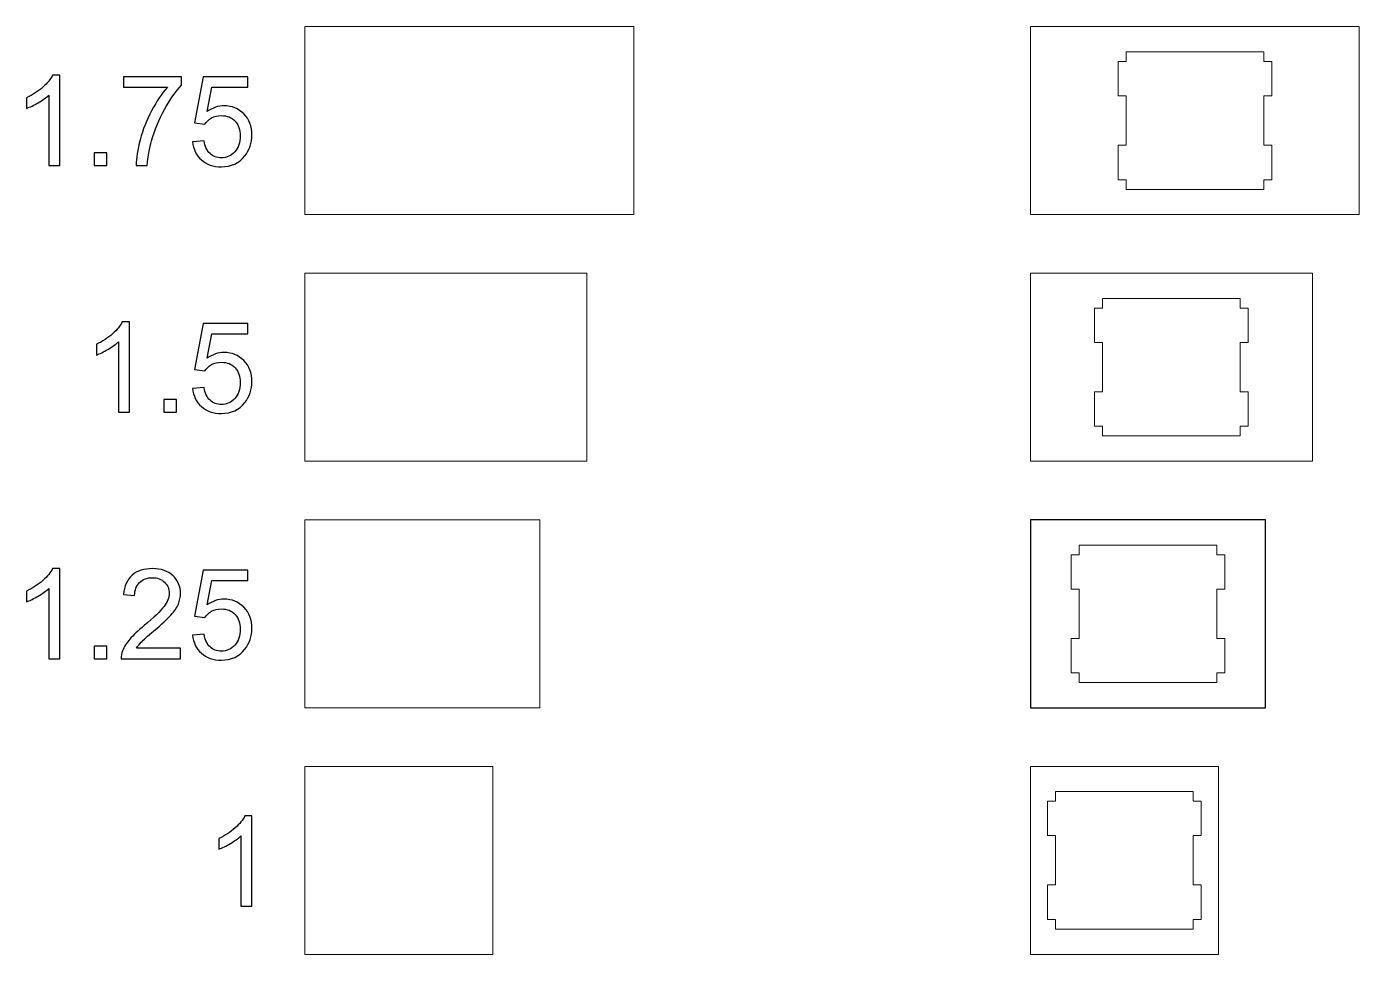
# Model space of a CAD drawing. Header units: millimetres. Extents: x -3 to 616, y -3 to 391.
# Drawn here: x 1 to 136.1, y 191.7 to 285.8 of the extents above; entities that cross this region are included whole.
import ezdxf

# ---------------------------------------------------------------- set-up
doc = ezdxf.new("R2010")
doc.units = ezdxf.units.MM
doc.header["$MEASUREMENT"] = 0
doc.layers.add('Boxes', color=3, linetype='Continuous')
doc.layers.add('Templates', color=7, linetype='Continuous')
doc.layers.add('Cuts', color=7, linetype='Continuous', lineweight=0)

# ---------------------------------------------------------------- blocks, each defined once
blk = doc.blocks.new('Cherry Cutout Hole')
at = {"layer": 'Cuts', "lineweight": 0}
for points in [[(0.8114, 13.9452), (0.8114, 13.9452), (14.7565, 13.9452), (14.7565, 13.9452)], [(0.8114, 12.9665), (0.8114, 12.9665), (0.8114, 13.9452), (0.8114, 13.9452)], [(14.7565, 12.9665), (14.7565, 12.9665), (14.7565, 13.9452), (14.7565, 13.9452)], [(0, 9.4726), (0, 9.4726), (0, 12.9665), (0, 12.9665)], [(0, 12.9665), (0, 12.9665), (0.8114, 12.9665), (0.8114, 12.9665)], [(15.5679, 12.9665), (15.5679, 12.9665), (14.7565, 12.9665), (14.7565, 12.9665)], [(15.5679, 12.9665), (15.5679, 12.9665), (15.5679, 9.4726), (15.5679, 9.4726)], [(0.8114, 9.4726), (0.8114, 9.4726), (0, 9.4726), (0, 9.4726)], [(0.8114, 4.4726), (0.8114, 4.4726), (0.8114, 9.4726), (0.8114, 9.4726)], [(14.7565, 9.4726), (14.7565, 9.4726), (14.7565, 4.4726), (14.7565, 4.4726)], [(14.7565, 9.4726), (14.7565, 9.4726), (15.5679, 9.4726), (15.5679, 9.4726)], [(0, 0.9787), (0, 0.9787), (0, 4.4726), (0, 4.4726)], [(0, 4.4726), (0, 4.4726), (0.8114, 4.4726), (0.8114, 4.4726)], [(15.5679, 4.4726), (15.5679, 4.4726), (14.7565, 4.4726), (14.7565, 4.4726)], [(15.5679, 4.4726), (15.5679, 4.4726), (15.5679, 0.9787), (15.5679, 0.9787)], [(0.8114, 0.9787), (0.8114, 0.9787), (0, 0.9787), (0, 0.9787)], [(0.8114, 0), (0.8114, 0), (0.8114, 0.9787), (0.8114, 0.9787)], [(14.7565, 0), (14.7565, 0), (0.8114, 0), (0.8114, 0)], [(14.7565, 0.9787), (14.7565, 0.9787), (15.5679, 0.9787), (15.5679, 0.9787)], [(14.7565, 0.9787), (14.7565, 0.9787), (14.7565, 0), (14.7565, 0)]]:
    blk.add_open_spline(points, degree=3, dxfattribs=at)
blk = doc.blocks.new('Cherry Cutout 1.25')
at = {"layer": 'Boxes'}
blk.add_lwpolyline([(0, 0), (23.8125, 0), (23.8125, 19.05), (0, 19.05)], close=True, dxfattribs=at)
blk.add_blockref('Cherry Cutout Hole', (4.1223, 2.5524))

msp = doc.modelspace()

# ---------------------------------------------------------------- linework, layer by layer
at = {"layer": 'Templates', "lineweight": 9}
for points, knots in [([(29.21, 266.71), (29.21, 266.71), (29.21, 285.76), (29.21, 285.76), (29.21, 285.76), (29.21, 285.76), (62.55, 285.76), (62.55, 285.76), (62.55, 285.76), (62.55, 285.76), (62.55, 266.71), (62.55, 266.71), (62.55, 266.71), (62.55, 266.71), (29.21, 266.71), (29.21, 266.71)], [0, 0, 0, 0, 0.2, 0.2, 0.2, 0.2, 0.4, 0.4, 0.4, 0.4, 0.6, 0.6, 0.6, 0.6, 1, 1, 1, 1]), ([(102.75, 266.71), (102.75, 266.71), (102.75, 285.76), (102.75, 285.76), (102.75, 285.76), (102.75, 285.76), (136.08, 285.76), (136.08, 285.76), (136.08, 285.76), (136.08, 285.76), (136.08, 266.71), (136.08, 266.71), (136.08, 266.71), (136.08, 266.71), (102.75, 266.71), (102.75, 266.71)], [0, 0, 0, 0, 0.2, 0.2, 0.2, 0.2, 0.4, 0.4, 0.4, 0.4, 0.6, 0.6, 0.6, 0.6, 1, 1, 1, 1]), ([(4.36, 271.7), (4.36, 271.7), (3.24, 271.7), (3.24, 271.7), (3.24, 271.7), (3.24, 271.7), (3.24, 278.82), (3.24, 278.82), (3.24, 278.82), (2.97, 278.56), (2.62, 278.3), (2.18, 278.05), (2.18, 278.05), (1.75, 277.79), (1.35, 277.6), (1, 277.47), (1, 277.47), (1, 277.47), (1, 278.55), (1, 278.55), (1, 278.55), (1.63, 278.84), (2.17, 279.2), (2.64, 279.62), (2.64, 279.62), (3.11, 280.04), (3.44, 280.44), (3.64, 280.83), (3.64, 280.83), (3.64, 280.83), (4.36, 280.83), (4.36, 280.83), (4.36, 280.83), (4.36, 280.83), (4.36, 271.7), (4.36, 271.7)], [0, 0, 0, 0, 0.1, 0.1, 0.1, 0.1, 0.2, 0.2, 0.2, 0.2, 0.3, 0.3, 0.3, 0.3, 0.4, 0.4, 0.4, 0.4, 0.5, 0.5, 0.5, 0.5, 0.6, 0.6, 0.6, 0.6, 0.7, 0.7, 0.7, 0.7, 0.8, 0.8, 0.8, 0.8, 1, 1, 1, 1]), ([(10.82, 279.61), (10.82, 279.61), (10.82, 280.68), (10.82, 280.68), (10.82, 280.68), (10.82, 280.68), (16.7, 280.68), (16.7, 280.68), (16.7, 280.68), (16.7, 280.68), (16.7, 279.82), (16.7, 279.82), (16.7, 279.82), (16.12, 279.2), (15.55, 278.38), (14.98, 277.36), (14.98, 277.36), (14.41, 276.34), (13.97, 275.29), (13.66, 274.2), (13.66, 274.2), (13.44, 273.44), (13.3, 272.61), (13.23, 271.7), (13.23, 271.7), (13.23, 271.7), (12.09, 271.7), (12.09, 271.7), (12.09, 271.7), (12.1, 272.42), (12.24, 273.28), (12.51, 274.3), (12.51, 274.3), (12.78, 275.31), (13.16, 276.29), (13.67, 277.23), (13.67, 277.23), (14.17, 278.18), (14.7, 278.97), (15.27, 279.61), (15.27, 279.61), (15.27, 279.61), (10.82, 279.61), (10.82, 279.61)], [0, 0, 0, 0, 0.083333, 0.083333, 0.083333, 0.083333, 0.166667, 0.166667, 0.166667, 0.166667, 0.25, 0.25, 0.25, 0.25, 0.333333, 0.333333, 0.333333, 0.333333, 0.416667, 0.416667, 0.416667, 0.416667, 0.5, 0.5, 0.5, 0.5, 0.583333, 0.583333, 0.583333, 0.583333, 0.666667, 0.666667, 0.666667, 0.666667, 0.75, 0.75, 0.75, 0.75, 0.833333, 0.833333, 0.833333, 0.833333, 1, 1, 1, 1]), ([(17.82, 274.09), (17.82, 274.09), (18.99, 274.18), (18.99, 274.18), (18.99, 274.18), (19.08, 273.61), (19.28, 273.18), (19.59, 272.89), (19.59, 272.89), (19.9, 272.61), (20.29, 272.46), (20.74, 272.46), (20.74, 272.46), (21.28, 272.46), (21.74, 272.67), (22.11, 273.07), (22.11, 273.07), (22.48, 273.48), (22.66, 274.02), (22.66, 274.68), (22.66, 274.68), (22.66, 275.32), (22.48, 275.82), (22.13, 276.19), (22.13, 276.19), (21.78, 276.56), (21.31, 276.74), (20.73, 276.74), (20.73, 276.74), (20.37, 276.74), (20.04, 276.66), (19.75, 276.5), (19.75, 276.5), (19.47, 276.33), (19.24, 276.12), (19.08, 275.86), (19.08, 275.86), (19.08, 275.86), (18.02, 276.01), (18.02, 276.01), (18.02, 276.01), (18.02, 276.01), (18.9, 280.68), (18.9, 280.68), (18.9, 280.68), (18.9, 280.68), (23.41, 280.68), (23.41, 280.68), (23.41, 280.68), (23.41, 280.68), (23.41, 279.61), (23.41, 279.61), (23.41, 279.61), (23.41, 279.61), (19.79, 279.61), (19.79, 279.61), (19.79, 279.61), (19.79, 279.61), (19.31, 277.16), (19.31, 277.16), (19.31, 277.16), (19.85, 277.54), (20.42, 277.73), (21.02, 277.73), (21.02, 277.73), (21.81, 277.73), (22.48, 277.46), (23.02, 276.91), (23.02, 276.91), (23.57, 276.36), (23.84, 275.65), (23.84, 274.79), (23.84, 274.79), (23.84, 273.96), (23.6, 273.25), (23.12, 272.65), (23.12, 272.65), (22.54, 271.92), (21.75, 271.55), (20.74, 271.55), (20.74, 271.55), (19.91, 271.55), (19.24, 271.78), (18.72, 272.25), (18.72, 272.25), (18.19, 272.71), (17.9, 273.32), (17.82, 274.09)], [0, 0, 0, 0, 0.043478, 0.043478, 0.043478, 0.043478, 0.086957, 0.086957, 0.086957, 0.086957, 0.130435, 0.130435, 0.130435, 0.130435, 0.173913, 0.173913, 0.173913, 0.173913, 0.217391, 0.217391, 0.217391, 0.217391, 0.26087, 0.26087, 0.26087, 0.26087, 0.304348, 0.304348, 0.304348, 0.304348, 0.347826, 0.347826, 0.347826, 0.347826, 0.391304, 0.391304, 0.391304, 0.391304, 0.434783, 0.434783, 0.434783, 0.434783, 0.478261, 0.478261, 0.478261, 0.478261, 0.521739, 0.521739, 0.521739, 0.521739, 0.565217, 0.565217, 0.565217, 0.565217, 0.608696, 0.608696, 0.608696, 0.608696, 0.652174, 0.652174, 0.652174, 0.652174, 0.695652, 0.695652, 0.695652, 0.695652, 0.73913, 0.73913, 0.73913, 0.73913, 0.782609, 0.782609, 0.782609, 0.782609, 0.826087, 0.826087, 0.826087, 0.826087, 0.869565, 0.869565, 0.869565, 0.869565, 0.913043, 0.913043, 0.913043, 0.913043, 1, 1, 1, 1]), ([(7.85, 271.7), (7.85, 271.7), (7.85, 272.97), (7.85, 272.97), (7.85, 272.97), (7.85, 272.97), (9.12, 272.97), (9.12, 272.97), (9.12, 272.97), (9.12, 272.97), (9.12, 271.7), (9.12, 271.7), (9.12, 271.7), (9.12, 271.7), (7.85, 271.7), (7.85, 271.7)], [0, 0, 0, 0, 0.2, 0.2, 0.2, 0.2, 0.4, 0.4, 0.4, 0.4, 0.6, 0.6, 0.6, 0.6, 1, 1, 1, 1]), ([(29.21, 241.71), (29.21, 241.71), (29.21, 260.76), (29.21, 260.76), (29.21, 260.76), (29.21, 260.76), (57.79, 260.76), (57.79, 260.76), (57.79, 260.76), (57.79, 260.76), (57.79, 241.71), (57.79, 241.71), (57.79, 241.71), (57.79, 241.71), (29.21, 241.71), (29.21, 241.71)], [0, 0, 0, 0, 0.2, 0.2, 0.2, 0.2, 0.4, 0.4, 0.4, 0.4, 0.6, 0.6, 0.6, 0.6, 1, 1, 1, 1]), ([(102.75, 241.71), (102.75, 241.71), (102.75, 260.76), (102.75, 260.76), (102.75, 260.76), (102.75, 260.76), (131.32, 260.76), (131.32, 260.76), (131.32, 260.76), (131.32, 260.76), (131.32, 241.71), (131.32, 241.71), (131.32, 241.71), (131.32, 241.71), (102.75, 241.71), (102.75, 241.71)], [0, 0, 0, 0, 0.2, 0.2, 0.2, 0.2, 0.4, 0.4, 0.4, 0.4, 0.6, 0.6, 0.6, 0.6, 1, 1, 1, 1]), ([(11.42, 246.7), (11.42, 246.7), (10.3, 246.7), (10.3, 246.7), (10.3, 246.7), (10.3, 246.7), (10.3, 253.82), (10.3, 253.82), (10.3, 253.82), (10.03, 253.56), (9.68, 253.3), (9.24, 253.05), (9.24, 253.05), (8.81, 252.79), (8.41, 252.6), (8.07, 252.47), (8.07, 252.47), (8.07, 252.47), (8.07, 253.55), (8.07, 253.55), (8.07, 253.55), (8.69, 253.84), (9.24, 254.2), (9.71, 254.62), (9.71, 254.62), (10.17, 255.04), (10.51, 255.44), (10.7, 255.83), (10.7, 255.83), (10.7, 255.83), (11.42, 255.83), (11.42, 255.83), (11.42, 255.83), (11.42, 255.83), (11.42, 246.7), (11.42, 246.7)], [0, 0, 0, 0, 0.1, 0.1, 0.1, 0.1, 0.2, 0.2, 0.2, 0.2, 0.3, 0.3, 0.3, 0.3, 0.4, 0.4, 0.4, 0.4, 0.5, 0.5, 0.5, 0.5, 0.6, 0.6, 0.6, 0.6, 0.7, 0.7, 0.7, 0.7, 0.8, 0.8, 0.8, 0.8, 1, 1, 1, 1]), ([(17.82, 249.09), (17.82, 249.09), (18.99, 249.18), (18.99, 249.18), (18.99, 249.18), (19.08, 248.61), (19.28, 248.18), (19.59, 247.89), (19.59, 247.89), (19.9, 247.61), (20.29, 247.46), (20.74, 247.46), (20.74, 247.46), (21.28, 247.46), (21.74, 247.67), (22.11, 248.07), (22.11, 248.07), (22.48, 248.48), (22.66, 249.02), (22.66, 249.68), (22.66, 249.68), (22.66, 250.32), (22.48, 250.82), (22.13, 251.19), (22.13, 251.19), (21.78, 251.56), (21.31, 251.74), (20.73, 251.74), (20.73, 251.74), (20.37, 251.74), (20.04, 251.66), (19.75, 251.5), (19.75, 251.5), (19.47, 251.33), (19.24, 251.12), (19.08, 250.86), (19.08, 250.86), (19.08, 250.86), (18.02, 251.01), (18.02, 251.01), (18.02, 251.01), (18.02, 251.01), (18.9, 255.68), (18.9, 255.68), (18.9, 255.68), (18.9, 255.68), (23.41, 255.68), (23.41, 255.68), (23.41, 255.68), (23.41, 255.68), (23.41, 254.61), (23.41, 254.61), (23.41, 254.61), (23.41, 254.61), (19.79, 254.61), (19.79, 254.61), (19.79, 254.61), (19.79, 254.61), (19.31, 252.16), (19.31, 252.16), (19.31, 252.16), (19.85, 252.54), (20.42, 252.73), (21.02, 252.73), (21.02, 252.73), (21.81, 252.73), (22.48, 252.46), (23.02, 251.91), (23.02, 251.91), (23.57, 251.36), (23.84, 250.65), (23.84, 249.79), (23.84, 249.79), (23.84, 248.96), (23.6, 248.25), (23.12, 247.65), (23.12, 247.65), (22.54, 246.92), (21.75, 246.55), (20.74, 246.55), (20.74, 246.55), (19.91, 246.55), (19.24, 246.78), (18.72, 247.25), (18.72, 247.25), (18.19, 247.71), (17.9, 248.32), (17.82, 249.09)], [0, 0, 0, 0, 0.043478, 0.043478, 0.043478, 0.043478, 0.086957, 0.086957, 0.086957, 0.086957, 0.130435, 0.130435, 0.130435, 0.130435, 0.173913, 0.173913, 0.173913, 0.173913, 0.217391, 0.217391, 0.217391, 0.217391, 0.26087, 0.26087, 0.26087, 0.26087, 0.304348, 0.304348, 0.304348, 0.304348, 0.347826, 0.347826, 0.347826, 0.347826, 0.391304, 0.391304, 0.391304, 0.391304, 0.434783, 0.434783, 0.434783, 0.434783, 0.478261, 0.478261, 0.478261, 0.478261, 0.521739, 0.521739, 0.521739, 0.521739, 0.565217, 0.565217, 0.565217, 0.565217, 0.608696, 0.608696, 0.608696, 0.608696, 0.652174, 0.652174, 0.652174, 0.652174, 0.695652, 0.695652, 0.695652, 0.695652, 0.73913, 0.73913, 0.73913, 0.73913, 0.782609, 0.782609, 0.782609, 0.782609, 0.826087, 0.826087, 0.826087, 0.826087, 0.869565, 0.869565, 0.869565, 0.869565, 0.913043, 0.913043, 0.913043, 0.913043, 1, 1, 1, 1]), ([(14.91, 246.7), (14.91, 246.7), (14.91, 247.97), (14.91, 247.97), (14.91, 247.97), (14.91, 247.97), (16.18, 247.97), (16.18, 247.97), (16.18, 247.97), (16.18, 247.97), (16.18, 246.7), (16.18, 246.7), (16.18, 246.7), (16.18, 246.7), (14.91, 246.7), (14.91, 246.7)], [0, 0, 0, 0, 0.2, 0.2, 0.2, 0.2, 0.4, 0.4, 0.4, 0.4, 0.6, 0.6, 0.6, 0.6, 1, 1, 1, 1]), ([(29.21, 216.72), (29.21, 216.72), (29.21, 235.77), (29.21, 235.77), (29.21, 235.77), (29.21, 235.77), (53.02, 235.77), (53.02, 235.77), (53.02, 235.77), (53.02, 235.77), (53.02, 216.72), (53.02, 216.72), (53.02, 216.72), (53.02, 216.72), (29.21, 216.72), (29.21, 216.72)], [0, 0, 0, 0, 0.2, 0.2, 0.2, 0.2, 0.4, 0.4, 0.4, 0.4, 0.6, 0.6, 0.6, 0.6, 1, 1, 1, 1]), ([(4.36, 221.7), (4.36, 221.7), (3.24, 221.7), (3.24, 221.7), (3.24, 221.7), (3.24, 221.7), (3.24, 228.82), (3.24, 228.82), (3.24, 228.82), (2.97, 228.56), (2.62, 228.3), (2.18, 228.05), (2.18, 228.05), (1.75, 227.79), (1.35, 227.6), (1, 227.47), (1, 227.47), (1, 227.47), (1, 228.55), (1, 228.55), (1, 228.55), (1.63, 228.84), (2.17, 229.2), (2.64, 229.62), (2.64, 229.62), (3.11, 230.04), (3.44, 230.44), (3.64, 230.83), (3.64, 230.83), (3.64, 230.83), (4.36, 230.83), (4.36, 230.83), (4.36, 230.83), (4.36, 230.83), (4.36, 221.7), (4.36, 221.7)], [0, 0, 0, 0, 0.1, 0.1, 0.1, 0.1, 0.2, 0.2, 0.2, 0.2, 0.3, 0.3, 0.3, 0.3, 0.4, 0.4, 0.4, 0.4, 0.5, 0.5, 0.5, 0.5, 0.6, 0.6, 0.6, 0.6, 0.7, 0.7, 0.7, 0.7, 0.8, 0.8, 0.8, 0.8, 1, 1, 1, 1]), ([(16.61, 222.77), (16.61, 222.77), (16.61, 221.7), (16.61, 221.7), (16.61, 221.7), (16.61, 221.7), (10.59, 221.7), (10.59, 221.7), (10.59, 221.7), (10.58, 221.97), (10.63, 222.23), (10.72, 222.48), (10.72, 222.48), (10.88, 222.89), (11.13, 223.29), (11.47, 223.69), (11.47, 223.69), (11.81, 224.08), (12.29, 224.54), (12.93, 225.06), (12.93, 225.06), (13.91, 225.87), (14.58, 226.51), (14.93, 226.99), (14.93, 226.99), (15.28, 227.46), (15.46, 227.91), (15.46, 228.33), (15.46, 228.33), (15.46, 228.77), (15.3, 229.15), (14.98, 229.45), (14.98, 229.45), (14.66, 229.75), (14.25, 229.91), (13.74, 229.91), (13.74, 229.91), (13.2, 229.91), (12.77, 229.75), (12.44, 229.42), (12.44, 229.42), (12.12, 229.1), (11.96, 228.66), (11.95, 228.09), (11.95, 228.09), (11.95, 228.09), (10.81, 228.2), (10.81, 228.2), (10.81, 228.2), (10.89, 229.06), (11.18, 229.71), (11.7, 230.16), (11.7, 230.16), (12.21, 230.61), (12.9, 230.83), (13.76, 230.83), (13.76, 230.83), (14.64, 230.83), (15.33, 230.59), (15.84, 230.11), (15.84, 230.11), (16.35, 229.62), (16.6, 229.02), (16.6, 228.31), (16.6, 228.31), (16.6, 227.94), (16.53, 227.58), (16.38, 227.23), (16.38, 227.23), (16.23, 226.88), (15.98, 226.51), (15.63, 226.12), (15.63, 226.12), (15.29, 225.73), (14.71, 225.2), (13.91, 224.52), (13.91, 224.52), (13.24, 223.96), (12.81, 223.58), (12.62, 223.37), (12.62, 223.37), (12.43, 223.17), (12.27, 222.97), (12.15, 222.77), (12.15, 222.77), (12.15, 222.77), (16.61, 222.77), (16.61, 222.77)], [0, 0, 0, 0, 0.043478, 0.043478, 0.043478, 0.043478, 0.086957, 0.086957, 0.086957, 0.086957, 0.130435, 0.130435, 0.130435, 0.130435, 0.173913, 0.173913, 0.173913, 0.173913, 0.217391, 0.217391, 0.217391, 0.217391, 0.26087, 0.26087, 0.26087, 0.26087, 0.304348, 0.304348, 0.304348, 0.304348, 0.347826, 0.347826, 0.347826, 0.347826, 0.391304, 0.391304, 0.391304, 0.391304, 0.434783, 0.434783, 0.434783, 0.434783, 0.478261, 0.478261, 0.478261, 0.478261, 0.521739, 0.521739, 0.521739, 0.521739, 0.565217, 0.565217, 0.565217, 0.565217, 0.608696, 0.608696, 0.608696, 0.608696, 0.652174, 0.652174, 0.652174, 0.652174, 0.695652, 0.695652, 0.695652, 0.695652, 0.73913, 0.73913, 0.73913, 0.73913, 0.782609, 0.782609, 0.782609, 0.782609, 0.826087, 0.826087, 0.826087, 0.826087, 0.869565, 0.869565, 0.869565, 0.869565, 0.913043, 0.913043, 0.913043, 0.913043, 1, 1, 1, 1]), ([(17.82, 224.09), (17.82, 224.09), (18.99, 224.18), (18.99, 224.18), (18.99, 224.18), (19.08, 223.61), (19.28, 223.18), (19.59, 222.89), (19.59, 222.89), (19.9, 222.61), (20.29, 222.46), (20.74, 222.46), (20.74, 222.46), (21.28, 222.46), (21.74, 222.67), (22.11, 223.07), (22.11, 223.07), (22.48, 223.48), (22.66, 224.02), (22.66, 224.68), (22.66, 224.68), (22.66, 225.32), (22.48, 225.82), (22.13, 226.19), (22.13, 226.19), (21.78, 226.56), (21.31, 226.74), (20.73, 226.74), (20.73, 226.74), (20.37, 226.74), (20.04, 226.66), (19.75, 226.5), (19.75, 226.5), (19.47, 226.33), (19.24, 226.12), (19.08, 225.86), (19.08, 225.86), (19.08, 225.86), (18.02, 226.01), (18.02, 226.01), (18.02, 226.01), (18.02, 226.01), (18.9, 230.68), (18.9, 230.68), (18.9, 230.68), (18.9, 230.68), (23.41, 230.68), (23.41, 230.68), (23.41, 230.68), (23.41, 230.68), (23.41, 229.61), (23.41, 229.61), (23.41, 229.61), (23.41, 229.61), (19.79, 229.61), (19.79, 229.61), (19.79, 229.61), (19.79, 229.61), (19.31, 227.16), (19.31, 227.16), (19.31, 227.16), (19.85, 227.54), (20.42, 227.73), (21.02, 227.73), (21.02, 227.73), (21.81, 227.73), (22.48, 227.46), (23.02, 226.91), (23.02, 226.91), (23.57, 226.36), (23.84, 225.65), (23.84, 224.79), (23.84, 224.79), (23.84, 223.96), (23.6, 223.25), (23.12, 222.65), (23.12, 222.65), (22.54, 221.92), (21.75, 221.55), (20.74, 221.55), (20.74, 221.55), (19.91, 221.55), (19.24, 221.78), (18.72, 222.25), (18.72, 222.25), (18.19, 222.71), (17.9, 223.32), (17.82, 224.09)], [0, 0, 0, 0, 0.043478, 0.043478, 0.043478, 0.043478, 0.086957, 0.086957, 0.086957, 0.086957, 0.130435, 0.130435, 0.130435, 0.130435, 0.173913, 0.173913, 0.173913, 0.173913, 0.217391, 0.217391, 0.217391, 0.217391, 0.26087, 0.26087, 0.26087, 0.26087, 0.304348, 0.304348, 0.304348, 0.304348, 0.347826, 0.347826, 0.347826, 0.347826, 0.391304, 0.391304, 0.391304, 0.391304, 0.434783, 0.434783, 0.434783, 0.434783, 0.478261, 0.478261, 0.478261, 0.478261, 0.521739, 0.521739, 0.521739, 0.521739, 0.565217, 0.565217, 0.565217, 0.565217, 0.608696, 0.608696, 0.608696, 0.608696, 0.652174, 0.652174, 0.652174, 0.652174, 0.695652, 0.695652, 0.695652, 0.695652, 0.73913, 0.73913, 0.73913, 0.73913, 0.782609, 0.782609, 0.782609, 0.782609, 0.826087, 0.826087, 0.826087, 0.826087, 0.869565, 0.869565, 0.869565, 0.869565, 0.913043, 0.913043, 0.913043, 0.913043, 1, 1, 1, 1]), ([(7.85, 221.7), (7.85, 221.7), (7.85, 222.97), (7.85, 222.97), (7.85, 222.97), (7.85, 222.97), (9.12, 222.97), (9.12, 222.97), (9.12, 222.97), (9.12, 222.97), (9.12, 221.7), (9.12, 221.7), (9.12, 221.7), (9.12, 221.7), (7.85, 221.7), (7.85, 221.7)], [0, 0, 0, 0, 0.2, 0.2, 0.2, 0.2, 0.4, 0.4, 0.4, 0.4, 0.6, 0.6, 0.6, 0.6, 1, 1, 1, 1]), ([(29.21, 191.73), (29.21, 191.73), (29.21, 210.78), (29.21, 210.78), (29.21, 210.78), (29.21, 210.78), (48.26, 210.78), (48.26, 210.78), (48.26, 210.78), (48.26, 210.78), (48.26, 191.73), (48.26, 191.73), (48.26, 191.73), (48.26, 191.73), (29.21, 191.73), (29.21, 191.73)], [0, 0, 0, 0, 0.2, 0.2, 0.2, 0.2, 0.4, 0.4, 0.4, 0.4, 0.6, 0.6, 0.6, 0.6, 1, 1, 1, 1]), ([(102.75, 191.73), (102.75, 191.73), (102.75, 210.78), (102.75, 210.78), (102.75, 210.78), (102.75, 210.78), (121.8, 210.78), (121.8, 210.78), (121.8, 210.78), (121.8, 210.78), (121.8, 191.73), (121.8, 191.73), (121.8, 191.73), (121.8, 191.73), (102.75, 191.73), (102.75, 191.73)], [0, 0, 0, 0, 0.2, 0.2, 0.2, 0.2, 0.4, 0.4, 0.4, 0.4, 0.6, 0.6, 0.6, 0.6, 1, 1, 1, 1]), ([(23.84, 196.63), (23.84, 196.63), (22.72, 196.63), (22.72, 196.63), (22.72, 196.63), (22.72, 196.63), (22.72, 203.74), (22.72, 203.74), (22.72, 203.74), (22.45, 203.48), (22.1, 203.23), (21.67, 202.97), (21.67, 202.97), (21.23, 202.72), (20.84, 202.52), (20.49, 202.4), (20.49, 202.4), (20.49, 202.4), (20.49, 203.48), (20.49, 203.48), (20.49, 203.48), (21.11, 203.77), (21.66, 204.12), (22.13, 204.54), (22.13, 204.54), (22.59, 204.96), (22.93, 205.36), (23.12, 205.76), (23.12, 205.76), (23.12, 205.76), (23.84, 205.76), (23.84, 205.76), (23.84, 205.76), (23.84, 205.76), (23.84, 196.63), (23.84, 196.63)], [0, 0, 0, 0, 0.1, 0.1, 0.1, 0.1, 0.2, 0.2, 0.2, 0.2, 0.3, 0.3, 0.3, 0.3, 0.4, 0.4, 0.4, 0.4, 0.5, 0.5, 0.5, 0.5, 0.6, 0.6, 0.6, 0.6, 0.7, 0.7, 0.7, 0.7, 0.8, 0.8, 0.8, 0.8, 1, 1, 1, 1])]:
    msp.add_open_spline(points, degree=3, knots=knots, dxfattribs=at)
for points in [[(112.44, 283.2), (112.44, 283.2), (126.39, 283.2), (126.39, 283.2)], [(112.44, 282.22), (112.44, 282.22), (112.44, 283.2), (112.44, 283.2)], [(126.39, 282.22), (126.39, 282.22), (126.39, 283.2), (126.39, 283.2)], [(111.63, 278.73), (111.63, 278.73), (111.63, 282.22), (111.63, 282.22)], [(111.63, 282.22), (111.63, 282.22), (112.44, 282.22), (112.44, 282.22)], [(127.2, 282.22), (127.2, 282.22), (126.39, 282.22), (126.39, 282.22)], [(127.2, 282.22), (127.2, 282.22), (127.2, 278.73), (127.2, 278.73)], [(112.44, 278.73), (112.44, 278.73), (111.63, 278.73), (111.63, 278.73)], [(112.44, 273.73), (112.44, 273.73), (112.44, 278.73), (112.44, 278.73)], [(126.39, 278.73), (126.39, 278.73), (126.39, 273.73), (126.39, 273.73)], [(126.39, 278.73), (126.39, 278.73), (127.2, 278.73), (127.2, 278.73)], [(111.63, 270.24), (111.63, 270.24), (111.63, 273.73), (111.63, 273.73)], [(111.63, 273.73), (111.63, 273.73), (112.44, 273.73), (112.44, 273.73)], [(127.2, 273.73), (127.2, 273.73), (126.39, 273.73), (126.39, 273.73)], [(127.2, 273.73), (127.2, 273.73), (127.2, 270.24), (127.2, 270.24)], [(112.44, 270.24), (112.44, 270.24), (111.63, 270.24), (111.63, 270.24)], [(112.44, 269.26), (112.44, 269.26), (112.44, 270.24), (112.44, 270.24)], [(126.39, 270.24), (126.39, 270.24), (127.2, 270.24), (127.2, 270.24)], [(126.39, 270.24), (126.39, 270.24), (126.39, 269.26), (126.39, 269.26)], [(126.39, 269.26), (126.39, 269.26), (112.44, 269.26), (112.44, 269.26)], [(110.06, 258.21), (110.06, 258.21), (124.01, 258.21), (124.01, 258.21)], [(110.06, 257.23), (110.06, 257.23), (110.06, 258.21), (110.06, 258.21)], [(124.01, 257.23), (124.01, 257.23), (124.01, 258.21), (124.01, 258.21)], [(109.25, 253.74), (109.25, 253.74), (109.25, 257.23), (109.25, 257.23)], [(109.25, 257.23), (109.25, 257.23), (110.06, 257.23), (110.06, 257.23)], [(124.82, 257.23), (124.82, 257.23), (124.01, 257.23), (124.01, 257.23)], [(124.82, 257.23), (124.82, 257.23), (124.82, 253.74), (124.82, 253.74)], [(110.06, 253.74), (110.06, 253.74), (109.25, 253.74), (109.25, 253.74)], [(110.06, 248.74), (110.06, 248.74), (110.06, 253.74), (110.06, 253.74)], [(124.01, 253.74), (124.01, 253.74), (124.01, 248.74), (124.01, 248.74)], [(124.01, 253.74), (124.01, 253.74), (124.82, 253.74), (124.82, 253.74)], [(109.25, 245.25), (109.25, 245.25), (109.25, 248.74), (109.25, 248.74)], [(109.25, 248.74), (109.25, 248.74), (110.06, 248.74), (110.06, 248.74)], [(124.82, 248.74), (124.82, 248.74), (124.01, 248.74), (124.01, 248.74)], [(124.82, 248.74), (124.82, 248.74), (124.82, 245.25), (124.82, 245.25)], [(110.06, 245.25), (110.06, 245.25), (109.25, 245.25), (109.25, 245.25)], [(110.06, 244.27), (110.06, 244.27), (110.06, 245.25), (110.06, 245.25)], [(124.01, 245.25), (124.01, 245.25), (124.82, 245.25), (124.82, 245.25)], [(124.01, 245.25), (124.01, 245.25), (124.01, 244.27), (124.01, 244.27)], [(124.01, 244.27), (124.01, 244.27), (110.06, 244.27), (110.06, 244.27)]]:
    msp.add_open_spline(points, degree=3, dxfattribs=at)
at = {"layer": 'Templates'}
for points, knots in [([(4.36, 271.7), (4.36, 271.7), (3.24, 271.7), (3.24, 271.7), (3.24, 271.7), (3.24, 271.7), (3.24, 278.82), (3.24, 278.82), (3.24, 278.82), (2.97, 278.56), (2.62, 278.3), (2.18, 278.05), (2.18, 278.05), (1.75, 277.79), (1.35, 277.6), (1, 277.47), (1, 277.47), (1, 277.47), (1, 278.55), (1, 278.55), (1, 278.55), (1.63, 278.84), (2.17, 279.2), (2.64, 279.62), (2.64, 279.62), (3.11, 280.04), (3.44, 280.44), (3.64, 280.83), (3.64, 280.83), (3.64, 280.83), (4.36, 280.83), (4.36, 280.83), (4.36, 280.83), (4.36, 280.83), (4.36, 271.7), (4.36, 271.7)], [0, 0, 0, 0, 0.1, 0.1, 0.1, 0.1, 0.2, 0.2, 0.2, 0.2, 0.3, 0.3, 0.3, 0.3, 0.4, 0.4, 0.4, 0.4, 0.5, 0.5, 0.5, 0.5, 0.6, 0.6, 0.6, 0.6, 0.7, 0.7, 0.7, 0.7, 0.8, 0.8, 0.8, 0.8, 1, 1, 1, 1]), ([(10.82, 279.61), (10.82, 279.61), (10.82, 280.68), (10.82, 280.68), (10.82, 280.68), (10.82, 280.68), (16.7, 280.68), (16.7, 280.68), (16.7, 280.68), (16.7, 280.68), (16.7, 279.82), (16.7, 279.82), (16.7, 279.82), (16.12, 279.2), (15.55, 278.38), (14.98, 277.36), (14.98, 277.36), (14.41, 276.34), (13.97, 275.29), (13.66, 274.2), (13.66, 274.2), (13.44, 273.44), (13.3, 272.61), (13.23, 271.7), (13.23, 271.7), (13.23, 271.7), (12.09, 271.7), (12.09, 271.7), (12.09, 271.7), (12.1, 272.42), (12.24, 273.28), (12.51, 274.3), (12.51, 274.3), (12.78, 275.31), (13.16, 276.29), (13.67, 277.23), (13.67, 277.23), (14.17, 278.18), (14.7, 278.97), (15.27, 279.61), (15.27, 279.61), (15.27, 279.61), (10.82, 279.61), (10.82, 279.61)], [0, 0, 0, 0, 0.083333, 0.083333, 0.083333, 0.083333, 0.166667, 0.166667, 0.166667, 0.166667, 0.25, 0.25, 0.25, 0.25, 0.333333, 0.333333, 0.333333, 0.333333, 0.416667, 0.416667, 0.416667, 0.416667, 0.5, 0.5, 0.5, 0.5, 0.583333, 0.583333, 0.583333, 0.583333, 0.666667, 0.666667, 0.666667, 0.666667, 0.75, 0.75, 0.75, 0.75, 0.833333, 0.833333, 0.833333, 0.833333, 1, 1, 1, 1]), ([(17.82, 274.09), (17.82, 274.09), (18.99, 274.18), (18.99, 274.18), (18.99, 274.18), (19.08, 273.61), (19.28, 273.18), (19.59, 272.89), (19.59, 272.89), (19.9, 272.61), (20.29, 272.46), (20.74, 272.46), (20.74, 272.46), (21.28, 272.46), (21.74, 272.67), (22.11, 273.07), (22.11, 273.07), (22.48, 273.48), (22.66, 274.02), (22.66, 274.68), (22.66, 274.68), (22.66, 275.32), (22.48, 275.82), (22.13, 276.19), (22.13, 276.19), (21.78, 276.56), (21.31, 276.74), (20.73, 276.74), (20.73, 276.74), (20.37, 276.74), (20.04, 276.66), (19.75, 276.5), (19.75, 276.5), (19.47, 276.33), (19.24, 276.12), (19.08, 275.86), (19.08, 275.86), (19.08, 275.86), (18.02, 276.01), (18.02, 276.01), (18.02, 276.01), (18.02, 276.01), (18.9, 280.68), (18.9, 280.68), (18.9, 280.68), (18.9, 280.68), (23.41, 280.68), (23.41, 280.68), (23.41, 280.68), (23.41, 280.68), (23.41, 279.61), (23.41, 279.61), (23.41, 279.61), (23.41, 279.61), (19.79, 279.61), (19.79, 279.61), (19.79, 279.61), (19.79, 279.61), (19.31, 277.16), (19.31, 277.16), (19.31, 277.16), (19.85, 277.54), (20.42, 277.73), (21.02, 277.73), (21.02, 277.73), (21.81, 277.73), (22.48, 277.46), (23.02, 276.91), (23.02, 276.91), (23.57, 276.36), (23.84, 275.65), (23.84, 274.79), (23.84, 274.79), (23.84, 273.96), (23.6, 273.25), (23.12, 272.65), (23.12, 272.65), (22.54, 271.92), (21.75, 271.55), (20.74, 271.55), (20.74, 271.55), (19.91, 271.55), (19.24, 271.78), (18.72, 272.25), (18.72, 272.25), (18.19, 272.71), (17.9, 273.32), (17.82, 274.09)], [0, 0, 0, 0, 0.043478, 0.043478, 0.043478, 0.043478, 0.086957, 0.086957, 0.086957, 0.086957, 0.130435, 0.130435, 0.130435, 0.130435, 0.173913, 0.173913, 0.173913, 0.173913, 0.217391, 0.217391, 0.217391, 0.217391, 0.26087, 0.26087, 0.26087, 0.26087, 0.304348, 0.304348, 0.304348, 0.304348, 0.347826, 0.347826, 0.347826, 0.347826, 0.391304, 0.391304, 0.391304, 0.391304, 0.434783, 0.434783, 0.434783, 0.434783, 0.478261, 0.478261, 0.478261, 0.478261, 0.521739, 0.521739, 0.521739, 0.521739, 0.565217, 0.565217, 0.565217, 0.565217, 0.608696, 0.608696, 0.608696, 0.608696, 0.652174, 0.652174, 0.652174, 0.652174, 0.695652, 0.695652, 0.695652, 0.695652, 0.73913, 0.73913, 0.73913, 0.73913, 0.782609, 0.782609, 0.782609, 0.782609, 0.826087, 0.826087, 0.826087, 0.826087, 0.869565, 0.869565, 0.869565, 0.869565, 0.913043, 0.913043, 0.913043, 0.913043, 1, 1, 1, 1]), ([(7.85, 271.7), (7.85, 271.7), (7.85, 272.97), (7.85, 272.97), (7.85, 272.97), (7.85, 272.97), (9.12, 272.97), (9.12, 272.97), (9.12, 272.97), (9.12, 272.97), (9.12, 271.7), (9.12, 271.7), (9.12, 271.7), (9.12, 271.7), (7.85, 271.7), (7.85, 271.7)], [0, 0, 0, 0, 0.2, 0.2, 0.2, 0.2, 0.4, 0.4, 0.4, 0.4, 0.6, 0.6, 0.6, 0.6, 1, 1, 1, 1]), ([(11.42, 246.7), (11.42, 246.7), (10.3, 246.7), (10.3, 246.7), (10.3, 246.7), (10.3, 246.7), (10.3, 253.82), (10.3, 253.82), (10.3, 253.82), (10.03, 253.56), (9.68, 253.3), (9.24, 253.05), (9.24, 253.05), (8.81, 252.79), (8.41, 252.6), (8.07, 252.47), (8.07, 252.47), (8.07, 252.47), (8.07, 253.55), (8.07, 253.55), (8.07, 253.55), (8.69, 253.84), (9.24, 254.2), (9.71, 254.62), (9.71, 254.62), (10.17, 255.04), (10.51, 255.44), (10.7, 255.83), (10.7, 255.83), (10.7, 255.83), (11.42, 255.83), (11.42, 255.83), (11.42, 255.83), (11.42, 255.83), (11.42, 246.7), (11.42, 246.7)], [0, 0, 0, 0, 0.1, 0.1, 0.1, 0.1, 0.2, 0.2, 0.2, 0.2, 0.3, 0.3, 0.3, 0.3, 0.4, 0.4, 0.4, 0.4, 0.5, 0.5, 0.5, 0.5, 0.6, 0.6, 0.6, 0.6, 0.7, 0.7, 0.7, 0.7, 0.8, 0.8, 0.8, 0.8, 1, 1, 1, 1]), ([(17.82, 249.09), (17.82, 249.09), (18.99, 249.18), (18.99, 249.18), (18.99, 249.18), (19.08, 248.61), (19.28, 248.18), (19.59, 247.89), (19.59, 247.89), (19.9, 247.61), (20.29, 247.46), (20.74, 247.46), (20.74, 247.46), (21.28, 247.46), (21.74, 247.67), (22.11, 248.07), (22.11, 248.07), (22.48, 248.48), (22.66, 249.02), (22.66, 249.68), (22.66, 249.68), (22.66, 250.32), (22.48, 250.82), (22.13, 251.19), (22.13, 251.19), (21.78, 251.56), (21.31, 251.74), (20.73, 251.74), (20.73, 251.74), (20.37, 251.74), (20.04, 251.66), (19.75, 251.5), (19.75, 251.5), (19.47, 251.33), (19.24, 251.12), (19.08, 250.86), (19.08, 250.86), (19.08, 250.86), (18.02, 251.01), (18.02, 251.01), (18.02, 251.01), (18.02, 251.01), (18.9, 255.68), (18.9, 255.68), (18.9, 255.68), (18.9, 255.68), (23.41, 255.68), (23.41, 255.68), (23.41, 255.68), (23.41, 255.68), (23.41, 254.61), (23.41, 254.61), (23.41, 254.61), (23.41, 254.61), (19.79, 254.61), (19.79, 254.61), (19.79, 254.61), (19.79, 254.61), (19.31, 252.16), (19.31, 252.16), (19.31, 252.16), (19.85, 252.54), (20.42, 252.73), (21.02, 252.73), (21.02, 252.73), (21.81, 252.73), (22.48, 252.46), (23.02, 251.91), (23.02, 251.91), (23.57, 251.36), (23.84, 250.65), (23.84, 249.79), (23.84, 249.79), (23.84, 248.96), (23.6, 248.25), (23.12, 247.65), (23.12, 247.65), (22.54, 246.92), (21.75, 246.55), (20.74, 246.55), (20.74, 246.55), (19.91, 246.55), (19.24, 246.78), (18.72, 247.25), (18.72, 247.25), (18.19, 247.71), (17.9, 248.32), (17.82, 249.09)], [0, 0, 0, 0, 0.043478, 0.043478, 0.043478, 0.043478, 0.086957, 0.086957, 0.086957, 0.086957, 0.130435, 0.130435, 0.130435, 0.130435, 0.173913, 0.173913, 0.173913, 0.173913, 0.217391, 0.217391, 0.217391, 0.217391, 0.26087, 0.26087, 0.26087, 0.26087, 0.304348, 0.304348, 0.304348, 0.304348, 0.347826, 0.347826, 0.347826, 0.347826, 0.391304, 0.391304, 0.391304, 0.391304, 0.434783, 0.434783, 0.434783, 0.434783, 0.478261, 0.478261, 0.478261, 0.478261, 0.521739, 0.521739, 0.521739, 0.521739, 0.565217, 0.565217, 0.565217, 0.565217, 0.608696, 0.608696, 0.608696, 0.608696, 0.652174, 0.652174, 0.652174, 0.652174, 0.695652, 0.695652, 0.695652, 0.695652, 0.73913, 0.73913, 0.73913, 0.73913, 0.782609, 0.782609, 0.782609, 0.782609, 0.826087, 0.826087, 0.826087, 0.826087, 0.869565, 0.869565, 0.869565, 0.869565, 0.913043, 0.913043, 0.913043, 0.913043, 1, 1, 1, 1]), ([(14.91, 246.7), (14.91, 246.7), (14.91, 247.97), (14.91, 247.97), (14.91, 247.97), (14.91, 247.97), (16.18, 247.97), (16.18, 247.97), (16.18, 247.97), (16.18, 247.97), (16.18, 246.7), (16.18, 246.7), (16.18, 246.7), (16.18, 246.7), (14.91, 246.7), (14.91, 246.7)], [0, 0, 0, 0, 0.2, 0.2, 0.2, 0.2, 0.4, 0.4, 0.4, 0.4, 0.6, 0.6, 0.6, 0.6, 1, 1, 1, 1]), ([(4.36, 221.7), (4.36, 221.7), (3.24, 221.7), (3.24, 221.7), (3.24, 221.7), (3.24, 221.7), (3.24, 228.82), (3.24, 228.82), (3.24, 228.82), (2.97, 228.56), (2.62, 228.3), (2.18, 228.05), (2.18, 228.05), (1.75, 227.79), (1.35, 227.6), (1, 227.47), (1, 227.47), (1, 227.47), (1, 228.55), (1, 228.55), (1, 228.55), (1.63, 228.84), (2.17, 229.2), (2.64, 229.62), (2.64, 229.62), (3.11, 230.04), (3.44, 230.44), (3.64, 230.83), (3.64, 230.83), (3.64, 230.83), (4.36, 230.83), (4.36, 230.83), (4.36, 230.83), (4.36, 230.83), (4.36, 221.7), (4.36, 221.7)], [0, 0, 0, 0, 0.1, 0.1, 0.1, 0.1, 0.2, 0.2, 0.2, 0.2, 0.3, 0.3, 0.3, 0.3, 0.4, 0.4, 0.4, 0.4, 0.5, 0.5, 0.5, 0.5, 0.6, 0.6, 0.6, 0.6, 0.7, 0.7, 0.7, 0.7, 0.8, 0.8, 0.8, 0.8, 1, 1, 1, 1]), ([(16.61, 222.77), (16.61, 222.77), (16.61, 221.7), (16.61, 221.7), (16.61, 221.7), (16.61, 221.7), (10.59, 221.7), (10.59, 221.7), (10.59, 221.7), (10.58, 221.97), (10.63, 222.23), (10.72, 222.48), (10.72, 222.48), (10.88, 222.89), (11.13, 223.29), (11.47, 223.69), (11.47, 223.69), (11.81, 224.08), (12.29, 224.54), (12.93, 225.06), (12.93, 225.06), (13.91, 225.87), (14.58, 226.51), (14.93, 226.99), (14.93, 226.99), (15.28, 227.46), (15.46, 227.91), (15.46, 228.33), (15.46, 228.33), (15.46, 228.77), (15.3, 229.15), (14.98, 229.45), (14.98, 229.45), (14.66, 229.75), (14.25, 229.91), (13.74, 229.91), (13.74, 229.91), (13.2, 229.91), (12.77, 229.75), (12.44, 229.42), (12.44, 229.42), (12.12, 229.1), (11.96, 228.66), (11.95, 228.09), (11.95, 228.09), (11.95, 228.09), (10.81, 228.2), (10.81, 228.2), (10.81, 228.2), (10.89, 229.06), (11.18, 229.71), (11.7, 230.16), (11.7, 230.16), (12.21, 230.61), (12.9, 230.83), (13.76, 230.83), (13.76, 230.83), (14.64, 230.83), (15.33, 230.59), (15.84, 230.11), (15.84, 230.11), (16.35, 229.62), (16.6, 229.02), (16.6, 228.31), (16.6, 228.31), (16.6, 227.94), (16.53, 227.58), (16.38, 227.23), (16.38, 227.23), (16.23, 226.88), (15.98, 226.51), (15.63, 226.12), (15.63, 226.12), (15.29, 225.73), (14.71, 225.2), (13.91, 224.52), (13.91, 224.52), (13.24, 223.96), (12.81, 223.58), (12.62, 223.37), (12.62, 223.37), (12.43, 223.17), (12.27, 222.97), (12.15, 222.77), (12.15, 222.77), (12.15, 222.77), (16.61, 222.77), (16.61, 222.77)], [0, 0, 0, 0, 0.043478, 0.043478, 0.043478, 0.043478, 0.086957, 0.086957, 0.086957, 0.086957, 0.130435, 0.130435, 0.130435, 0.130435, 0.173913, 0.173913, 0.173913, 0.173913, 0.217391, 0.217391, 0.217391, 0.217391, 0.26087, 0.26087, 0.26087, 0.26087, 0.304348, 0.304348, 0.304348, 0.304348, 0.347826, 0.347826, 0.347826, 0.347826, 0.391304, 0.391304, 0.391304, 0.391304, 0.434783, 0.434783, 0.434783, 0.434783, 0.478261, 0.478261, 0.478261, 0.478261, 0.521739, 0.521739, 0.521739, 0.521739, 0.565217, 0.565217, 0.565217, 0.565217, 0.608696, 0.608696, 0.608696, 0.608696, 0.652174, 0.652174, 0.652174, 0.652174, 0.695652, 0.695652, 0.695652, 0.695652, 0.73913, 0.73913, 0.73913, 0.73913, 0.782609, 0.782609, 0.782609, 0.782609, 0.826087, 0.826087, 0.826087, 0.826087, 0.869565, 0.869565, 0.869565, 0.869565, 0.913043, 0.913043, 0.913043, 0.913043, 1, 1, 1, 1]), ([(17.82, 224.09), (17.82, 224.09), (18.99, 224.18), (18.99, 224.18), (18.99, 224.18), (19.08, 223.61), (19.28, 223.18), (19.59, 222.89), (19.59, 222.89), (19.9, 222.61), (20.29, 222.46), (20.74, 222.46), (20.74, 222.46), (21.28, 222.46), (21.74, 222.67), (22.11, 223.07), (22.11, 223.07), (22.48, 223.48), (22.66, 224.02), (22.66, 224.68), (22.66, 224.68), (22.66, 225.32), (22.48, 225.82), (22.13, 226.19), (22.13, 226.19), (21.78, 226.56), (21.31, 226.74), (20.73, 226.74), (20.73, 226.74), (20.37, 226.74), (20.04, 226.66), (19.75, 226.5), (19.75, 226.5), (19.47, 226.33), (19.24, 226.12), (19.08, 225.86), (19.08, 225.86), (19.08, 225.86), (18.02, 226.01), (18.02, 226.01), (18.02, 226.01), (18.02, 226.01), (18.9, 230.68), (18.9, 230.68), (18.9, 230.68), (18.9, 230.68), (23.41, 230.68), (23.41, 230.68), (23.41, 230.68), (23.41, 230.68), (23.41, 229.61), (23.41, 229.61), (23.41, 229.61), (23.41, 229.61), (19.79, 229.61), (19.79, 229.61), (19.79, 229.61), (19.79, 229.61), (19.31, 227.16), (19.31, 227.16), (19.31, 227.16), (19.85, 227.54), (20.42, 227.73), (21.02, 227.73), (21.02, 227.73), (21.81, 227.73), (22.48, 227.46), (23.02, 226.91), (23.02, 226.91), (23.57, 226.36), (23.84, 225.65), (23.84, 224.79), (23.84, 224.79), (23.84, 223.96), (23.6, 223.25), (23.12, 222.65), (23.12, 222.65), (22.54, 221.92), (21.75, 221.55), (20.74, 221.55), (20.74, 221.55), (19.91, 221.55), (19.24, 221.78), (18.72, 222.25), (18.72, 222.25), (18.19, 222.71), (17.9, 223.32), (17.82, 224.09)], [0, 0, 0, 0, 0.043478, 0.043478, 0.043478, 0.043478, 0.086957, 0.086957, 0.086957, 0.086957, 0.130435, 0.130435, 0.130435, 0.130435, 0.173913, 0.173913, 0.173913, 0.173913, 0.217391, 0.217391, 0.217391, 0.217391, 0.26087, 0.26087, 0.26087, 0.26087, 0.304348, 0.304348, 0.304348, 0.304348, 0.347826, 0.347826, 0.347826, 0.347826, 0.391304, 0.391304, 0.391304, 0.391304, 0.434783, 0.434783, 0.434783, 0.434783, 0.478261, 0.478261, 0.478261, 0.478261, 0.521739, 0.521739, 0.521739, 0.521739, 0.565217, 0.565217, 0.565217, 0.565217, 0.608696, 0.608696, 0.608696, 0.608696, 0.652174, 0.652174, 0.652174, 0.652174, 0.695652, 0.695652, 0.695652, 0.695652, 0.73913, 0.73913, 0.73913, 0.73913, 0.782609, 0.782609, 0.782609, 0.782609, 0.826087, 0.826087, 0.826087, 0.826087, 0.869565, 0.869565, 0.869565, 0.869565, 0.913043, 0.913043, 0.913043, 0.913043, 1, 1, 1, 1]), ([(7.85, 221.7), (7.85, 221.7), (7.85, 222.97), (7.85, 222.97), (7.85, 222.97), (7.85, 222.97), (9.12, 222.97), (9.12, 222.97), (9.12, 222.97), (9.12, 222.97), (9.12, 221.7), (9.12, 221.7), (9.12, 221.7), (9.12, 221.7), (7.85, 221.7), (7.85, 221.7)], [0, 0, 0, 0, 0.2, 0.2, 0.2, 0.2, 0.4, 0.4, 0.4, 0.4, 0.6, 0.6, 0.6, 0.6, 1, 1, 1, 1]), ([(23.84, 196.63), (23.84, 196.63), (22.72, 196.63), (22.72, 196.63), (22.72, 196.63), (22.72, 196.63), (22.72, 203.74), (22.72, 203.74), (22.72, 203.74), (22.45, 203.48), (22.1, 203.23), (21.67, 202.97), (21.67, 202.97), (21.23, 202.72), (20.84, 202.52), (20.49, 202.4), (20.49, 202.4), (20.49, 202.4), (20.49, 203.48), (20.49, 203.48), (20.49, 203.48), (21.11, 203.77), (21.66, 204.12), (22.13, 204.54), (22.13, 204.54), (22.59, 204.96), (22.93, 205.36), (23.12, 205.76), (23.12, 205.76), (23.12, 205.76), (23.84, 205.76), (23.84, 205.76), (23.84, 205.76), (23.84, 205.76), (23.84, 196.63), (23.84, 196.63)], [0, 0, 0, 0, 0.1, 0.1, 0.1, 0.1, 0.2, 0.2, 0.2, 0.2, 0.3, 0.3, 0.3, 0.3, 0.4, 0.4, 0.4, 0.4, 0.5, 0.5, 0.5, 0.5, 0.6, 0.6, 0.6, 0.6, 0.7, 0.7, 0.7, 0.7, 0.8, 0.8, 0.8, 0.8, 1, 1, 1, 1])]:
    msp.add_open_spline(points, degree=3, knots=knots, dxfattribs=at)

# ---------------------------------------------------------------- block references
for name, p in [('Cherry Cutout 1.25', (102.75, 216.72)), ('Cherry Cutout Hole', (104.49, 194.29))]:
    msp.add_blockref(name, p, dxfattribs=at)

doc.saveas('drawing.dxf')
